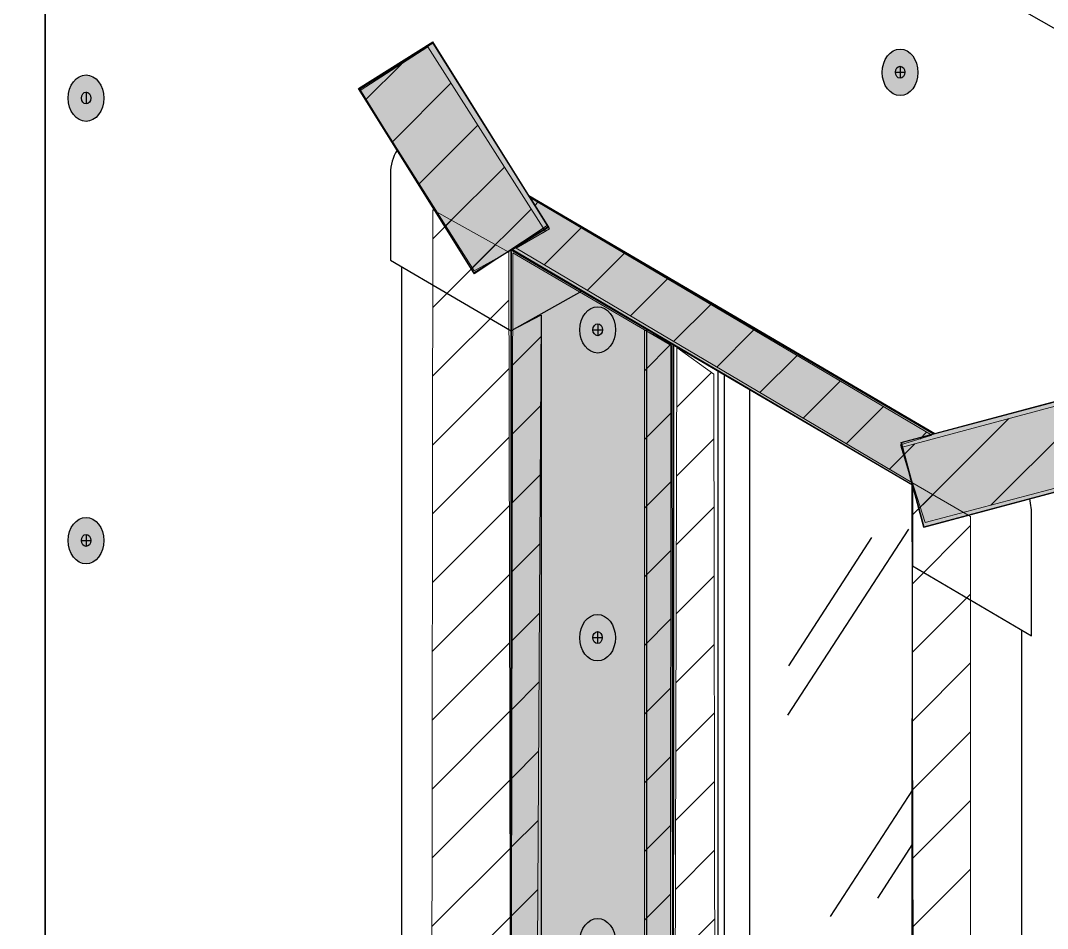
# Model space of a CAD drawing. Extents: x -1328 to 5679, y -4611 to 1603.
# Drawn here: x 2618.7 to 2830, y -2600.3 to -2413.4 of the extents above; entities that cross this region are included whole.
import ezdxf

# ---------------------------------------------------------------- set-up
doc = ezdxf.new("R2010")
doc.units = 0
doc.header["$MEASUREMENT"] = 0
for name, color, linetype, lineweight in [('.ATI-HATCH', 7, 'Continuous', 0), ('G-ANNO-TTLB', 7, 'Continuous', 0), ('Layer 12', 7, 'Continuous', 0), ('TYVEK', 7, 'Continuous', 0)]:
    doc.layers.add(name, color=color, linetype=linetype, lineweight=lineweight)
pattern_1 = [(45, (0, 0), (-7.071067, 7.07107), [])]

# ---------------------------------------------------------------- blocks, each defined once
blk = doc.blocks.new('Block_92')
at = {"layer": 'TYVEK', "true_color": 0x003b71, "transparency": 33554687}
h = blk.add_hatch(color=156, dxfattribs=at)
h.dxf.hatch_style = 2
edge = h.paths.add_edge_path()
edge.add_ellipse((2799.7, -2424.1), major_axis=(0, 4.78), ratio=0.766948, start_angle=0, end_angle=360)
h = blk.add_hatch(color=156, dxfattribs=at)
h.dxf.hatch_style = 2
edge = h.paths.add_edge_path()
edge.add_ellipse((2632.19, -2429.41), major_axis=(0, 4.78), ratio=0.766948, start_angle=0, end_angle=360)
h = blk.add_hatch(color=156, dxfattribs=at)
h.dxf.hatch_style = 2
edge = h.paths.add_edge_path()
edge.add_ellipse((2632.19, -2520.48), major_axis=(0, 4.78), ratio=0.766948, start_angle=0, end_angle=360)
at = {"layer": 'TYVEK', "color": 18, "lineweight": 25, "true_color": 0x080808}
for p, q in [((2799.7, -2422.84), (2799.7, -2425.3)), ((2798.73, -2424.07), (2800.67, -2424.07)), ((2632.19, -2428.14), (2632.19, -2430.61)), ((2631.22, -2520.45), (2633.17, -2520.45)), ((2632.19, -2519.22), (2632.19, -2521.69))]:
    blk.add_line(p, q, dxfattribs=at)
at = {"layer": 'TYVEK', "color": 33, "lineweight": 25, "true_color": 0xcc9966}
for points in [[(2631.68, -2516.06)], [(2628.02, -2520.84)]]:
    blk.add_lwpolyline(points, dxfattribs=at)
at = {"layer": 'TYVEK', "color": 18, "lineweight": 25, "true_color": 0x000000}
for centre in [(2799.7, -2424.1), (2632.19, -2429.41), (2632.19, -2520.48)]:
    blk.add_ellipse(centre, major_axis=(0, 4.78), ratio=0.766948, dxfattribs=at)
at = {"layer": 'TYVEK', "color": 18, "lineweight": 25, "true_color": 0x080808}
for centre in [(2799.7, -2424.07), (2632.19, -2429.38), (2632.19, -2520.45)]:
    blk.add_ellipse(centre, major_axis=(0, 1.23), ratio=0.788846, dxfattribs=at)
blk = doc.blocks.new('Block_209')
at = {"layer": 'TYVEK', "true_color": 0x003b71, "transparency": 33554687}
h = blk.add_hatch(color=156, dxfattribs=at)
h.dxf.hatch_style = 2
edge = h.paths.add_edge_path()
edge.add_ellipse((2737.47, -2477.11), major_axis=(0, 4.78), ratio=0.766948, start_angle=0, end_angle=360)
h = blk.add_hatch(color=156, dxfattribs=at)
h.dxf.hatch_style = 2
edge = h.paths.add_edge_path()
edge.add_ellipse((2737.45, -2540.47), major_axis=(0, 4.78), ratio=0.766948, start_angle=0, end_angle=360)
h = blk.add_hatch(color=156, dxfattribs=at)
h.dxf.hatch_style = 2
edge = h.paths.add_edge_path()
edge.add_ellipse((2737.47, -2603.02), major_axis=(0, 4.78), ratio=0.766948, start_angle=0, end_angle=360)
at = {"layer": 'TYVEK', "color": 18, "lineweight": 25, "true_color": 0x080808}
for p, q in [((2737.47, -2475.84), (2737.47, -2478.31)), ((2736.5, -2477.08), (2738.44, -2477.08)), ((2737.45, -2539.21), (2737.45, -2541.68)), ((2736.48, -2540.44), (2738.43, -2540.44)), ((2736.5, -2602.99), (2738.44, -2602.99)), ((2737.47, -2601.75), (2737.47, -2604.22))]:
    blk.add_line(p, q, dxfattribs=at)
at = {"layer": 'TYVEK', "color": 33, "lineweight": 25, "true_color": 0xcc9966}
for points in [[(2736.96, -2472.69)], [(2733.29, -2477.47)], [(2736.94, -2536.05)], [(2736.96, -2598.6)], [(2733.29, -2603.38)]]:
    blk.add_lwpolyline(points, dxfattribs=at)
at = {"layer": 'TYVEK', "color": 18, "lineweight": 25, "true_color": 0x000000}
for centre in [(2737.47, -2477.11), (2737.45, -2540.47), (2737.47, -2603.02)]:
    blk.add_ellipse(centre, major_axis=(0, 4.78), ratio=0.766948, dxfattribs=at)
at = {"layer": 'TYVEK', "color": 18, "lineweight": 25, "true_color": 0x080808}
for centre in [(2737.47, -2477.08), (2737.45, -2540.44), (2737.47, -2602.99)]:
    blk.add_ellipse(centre, major_axis=(0, 1.23), ratio=0.788846, dxfattribs=at)

msp = doc.modelspace()

# ---------------------------------------------------------------- hatches: boundary and pattern name
at = {"layer": '.ATI-HATCH', "true_color": 0x808080, "transparency": 33554687}
h = msp.add_hatch(color=8, dxfattribs=at)
edge = h.paths.add_edge_path()
edge.add_spline(control_points=[(2703.57, -2418.06), (2703.57, -2418.06), (2688.51, -2427.55), (2688.51, -2427.55), (2688.51, -2427.55), (2712.08, -2465.58), (2712.08, -2465.58), (2712.08, -2465.58), (2727.09, -2455.64), (2727.09, -2455.64), (2727.09, -2455.64), (2703.57, -2418.06), (2703.57, -2418.06)], knot_values=[0, 0, 0, 0, 1, 1, 1, 2, 2, 2, 3, 3, 3, 4, 4, 4, 4], degree=3, periodic=0)
h = msp.add_hatch(color=8, dxfattribs=at)
edge = h.paths.add_edge_path()
edge.add_spline(control_points=[(2723.68, -2449.94), (2723.68, -2449.94), (2727.41, -2455.98), (2727.41, -2455.98), (2727.41, -2455.98), (2719.92, -2460.59), (2719.92, -2460.59), (2719.92, -2460.59), (2802.11, -2508.91), (2802.11, -2508.91), (2802.11, -2508.91), (2799.93, -2500.29), (2799.93, -2500.29), (2799.93, -2500.29), (2806.54, -2498.53), (2806.54, -2498.53), (2806.54, -2498.53), (2723.68, -2449.94), (2723.68, -2449.94)], knot_values=[0, 0, 0, 0, 1, 1, 1, 2, 2, 2, 3, 3, 3, 4, 4, 4, 5, 5, 5, 6, 6, 6, 6], degree=3, periodic=0)
h = msp.add_hatch(color=8, dxfattribs=at)
edge = h.paths.add_edge_path()
edge.add_spline(control_points=[(2799.93, -2500.29), (2799.93, -2500.29), (2804.56, -2517.69), (2804.56, -2517.69), (2804.56, -2517.69), (2841.79, -2507.77), (2841.79, -2507.77), (2841.79, -2507.77), (2837.16, -2490.37), (2837.16, -2490.37), (2837.16, -2490.37), (2799.93, -2500.29), (2799.93, -2500.29)], knot_values=[0, 0, 0, 0, 1, 1, 1, 2, 2, 2, 3, 3, 3, 4, 4, 4, 4], degree=3, periodic=0)
at = {"layer": 'G-ANNO-TTLB', "true_color": 0xff00ff, "transparency": 33554687}
h = msp.add_hatch(color=6, dxfattribs=at)
edge = h.paths.add_edge_path()
edge.add_spline(control_points=[(5053.44, -3461.41), (5053.44, -3461.41), (2123.92, -3461.41), (2123.92, -3461.41), (2123.92, -3461.41), (2123.92, -1004.41), (2123.92, -1004.41), (2123.92, -1004.41), (5053.44, -1004.41), (5053.44, -1004.41), (5053.44, -1004.41), (5053.44, -3461.41), (5053.44, -3461.41)], knot_values=[0, 0, 0, 0, 1, 1, 1, 2, 2, 2, 3, 3, 3, 4, 4, 4, 4], degree=3, periodic=0)
edge = h.paths.add_edge_path()
edge.add_spline(control_points=[(2132.92, -1013.41), (2132.92, -1013.41), (2132.92, -3452.41), (2132.92, -3452.41), (2132.92, -3452.41), (5044.44, -3452.41), (5044.44, -3452.41), (5044.44, -3452.41), (5044.44, -1013.41), (5044.44, -1013.41), (5044.44, -1013.41), (2132.92, -1013.41), (2132.92, -1013.41)], knot_values=[0, 0, 0, 0, 1, 1, 1, 2, 2, 2, 3, 3, 3, 4, 4, 4, 4], degree=3, periodic=0)
edge.add_line((2132.92, -1013.41), (2132.92, -1013.41))
at = {"layer": 'Layer 12', "true_color": 0x000000, "transparency": 33554687}
h = msp.add_hatch(dxfattribs=at)
h.set_pattern_fill('_U', color=18, scale=10, angle=45, style=2, pattern_type=0)
h.set_pattern_definition(pattern_1)
h.paths.add_polyline_path([(2712.04, -2464.95), (2688.57, -2427.84), (2702.54, -2418.87), (2726.71, -2456.83)])
h = msp.add_hatch(dxfattribs=at)
h.set_pattern_fill('_U', color=18, scale=10, angle=45, style=2, pattern_type=0)
h.set_pattern_definition(pattern_1)
h.paths.add_polyline_path([(2720.71, -2460.3), (2727.59, -2456.28), (2723.68, -2449.94), (2806.26, -2498.81), (2799.78, -2500.75), (2802.11, -2508.52)])
h = msp.add_hatch(dxfattribs=at)
h.set_pattern_fill('_U', color=18, scale=10, angle=45, style=2, pattern_type=0)
h.set_pattern_definition(pattern_1)
h.paths.add_polyline_path([(2719.5, -2632.18), (2703.34, -2623.09), (2703.55, -2452.37), (2719.18, -2461.11)])
at = {"layer": 'Layer 12', "true_color": 0x848484, "transparency": 33554457}
h = msp.add_hatch(color=252, dxfattribs=at)
h.dxf.hatch_style = 2
h.paths.add_polyline_path([(2752.85, -2613.82), (2752.76, -2480.37), (2720.02, -2461.24), (2719.66, -2632.49)])
at = {"layer": 'Layer 12', "true_color": 0x000000, "transparency": 33554687}
h = msp.add_hatch(dxfattribs=at)
h.set_pattern_fill('_U', color=18, scale=10, angle=45, style=2, pattern_type=0)
h.set_pattern_definition(pattern_1)
h.paths.add_polyline_path([(2724.92, -2628.37), (2719.61, -2631.49), (2719.68, -2477.31), (2725.85, -2474.05)])
h = msp.add_hatch(dxfattribs=at)
h.set_pattern_fill('_U', color=18, scale=10, angle=45, style=2, pattern_type=0)
h.set_pattern_definition(pattern_1)
h.paths.add_polyline_path([(2752.43, -2612.88), (2747.12, -2615.99), (2747.08, -2477.07), (2752.53, -2480.03)])
h = msp.add_hatch(dxfattribs=at)
h.set_pattern_fill('_U', color=18, scale=10, angle=45, style=2, pattern_type=0)
h.set_pattern_definition(pattern_1)
h.paths.add_polyline_path([(2761.58, -2618.5), (2753.4, -2613.46), (2753.76, -2480.71), (2761.35, -2486.23)])
h = msp.add_hatch(dxfattribs=at)
h.set_pattern_fill('_U', color=18, scale=10, angle=45, style=2, pattern_type=0)
h.set_pattern_definition(pattern_1)
h.paths.add_polyline_path([(2841.2, -2507.14), (2804.89, -2516.76), (2799.92, -2501.33), (2837.25, -2491.29)])
h = msp.add_hatch(dxfattribs=at)
h.set_pattern_fill('_U', color=18, scale=10, angle=45, style=2, pattern_type=0)
h.set_pattern_definition(pattern_1)
h.paths.add_polyline_path([(2802.62, -2680.18), (2814.2, -2686.66), (2814.2, -2515.54), (2802.11, -2508.52)])

# ---------------------------------------------------------------- linework, layer by layer
at = {"layer": '.ATI-HATCH'}
for points, knots in [([(2703.57, -2418.06), (2703.57, -2418.06), (2688.51, -2427.55), (2688.51, -2427.55), (2688.51, -2427.55), (2712.08, -2465.58), (2712.08, -2465.58), (2712.08, -2465.58), (2727.09, -2455.64), (2727.09, -2455.64), (2727.09, -2455.64), (2703.57, -2418.06), (2703.57, -2418.06)], [0, 0, 0, 0, 1, 1, 1, 2, 2, 2, 3, 3, 3, 4, 4, 4, 4]), ([(2723.68, -2449.94), (2723.68, -2449.94), (2727.41, -2455.98), (2727.41, -2455.98), (2727.41, -2455.98), (2719.92, -2460.59), (2719.92, -2460.59), (2719.92, -2460.59), (2802.11, -2508.91), (2802.11, -2508.91), (2802.11, -2508.91), (2799.93, -2500.29), (2799.93, -2500.29), (2799.93, -2500.29), (2806.54, -2498.53), (2806.54, -2498.53), (2806.54, -2498.53), (2723.68, -2449.94), (2723.68, -2449.94)], [0, 0, 0, 0, 1, 1, 1, 2, 2, 2, 3, 3, 3, 4, 4, 4, 5, 5, 5, 6, 6, 6, 6]), ([(2799.93, -2500.29), (2799.93, -2500.29), (2804.56, -2517.69), (2804.56, -2517.69), (2804.56, -2517.69), (2841.79, -2507.77), (2841.79, -2507.77), (2841.79, -2507.77), (2837.16, -2490.37), (2837.16, -2490.37), (2837.16, -2490.37), (2799.93, -2500.29), (2799.93, -2500.29)], [0, 0, 0, 0, 1, 1, 1, 2, 2, 2, 3, 3, 3, 4, 4, 4, 4])]:
    msp.add_open_spline(points, degree=3, knots=knots, dxfattribs=at)
at = {"layer": 'G-ANNO-TTLB'}
for points in [[(5053.44, -3461.41), (5053.44, -3461.41), (2123.92, -3461.41), (2123.92, -3461.41), (2123.92, -3461.41), (2123.92, -1004.41), (2123.92, -1004.41), (2123.92, -1004.41), (5053.44, -1004.41), (5053.44, -1004.41), (5053.44, -1004.41), (5053.44, -3461.41), (5053.44, -3461.41)], [(2132.92, -1013.41), (2132.92, -1013.41), (2132.92, -3452.41), (2132.92, -3452.41), (2132.92, -3452.41), (5044.44, -3452.41), (5044.44, -3452.41), (5044.44, -3452.41), (5044.44, -1013.41), (5044.44, -1013.41), (5044.44, -1013.41), (2132.92, -1013.41), (2132.92, -1013.41)]]:
    msp.add_open_spline(points, degree=3, knots=[0, 0, 0, 0, 1, 1, 1, 2, 2, 2, 3, 3, 3, 4, 4, 4, 4], dxfattribs=at)
at = {"layer": 'Layer 12'}
for points in [[(2712.04, -2464.95), (2688.57, -2427.84), (2702.54, -2418.87), (2726.71, -2456.83)], [(2720.71, -2460.3), (2727.59, -2456.28), (2723.68, -2449.94), (2806.26, -2498.81), (2799.78, -2500.75), (2802.11, -2508.52)], [(2719.5, -2632.18), (2703.34, -2623.09), (2703.55, -2452.37), (2719.18, -2461.11)], [(2752.85, -2613.82), (2752.76, -2480.37), (2720.02, -2461.24), (2719.66, -2632.49)], [(2724.92, -2628.37), (2719.61, -2631.49), (2719.68, -2477.31), (2725.85, -2474.05)], [(2752.43, -2612.88), (2747.12, -2615.99), (2747.08, -2477.07), (2752.53, -2480.03)], [(2761.58, -2618.5), (2753.4, -2613.46), (2753.76, -2480.71), (2761.35, -2486.23)], [(2841.2, -2507.14), (2804.89, -2516.76), (2799.92, -2501.33), (2837.25, -2491.29)], [(2802.62, -2680.18), (2814.2, -2686.66), (2814.2, -2515.54), (2802.11, -2508.52)]]:
    msp.add_lwpolyline(points, close=True, dxfattribs=at)
at = {"layer": 'TYVEK', "color": 2, "lineweight": 25, "true_color": 0xffff00}
for p, q in [((2623.69, -2296.43), (2623.69, -2418.07)), ((2892.52, -2449.94), (2623.69, -2296.43)), ((2623.69, -2418.07), (2623.69, -2718.73))]:
    msp.add_line(p, q, dxfattribs=at)
at = {"layer": 'TYVEK', "color": 18, "lineweight": 25, "true_color": 0x000000}
for p, q in [((2892.52, -2449.94), (2623.69, -2296.43)), ((2623.79, -2296.28), (2623.79, -2718.52)), ((2688.28, -2427.4), (2703.55, -2417.85)), ((2727.28, -2455.82), (2703.55, -2417.85)), ((2727.28, -2455.82), (2703.55, -2417.85)), ((2712.02, -2465.36), (2688.28, -2427.4)), ((2723.31, -2449.47), (2806.88, -2498.44)), ((2712.02, -2465.36), (2727.28, -2455.82)), ((2719.56, -2460.53), (2802.24, -2508.99)), ((2719.56, -2460.53), (2802.24, -2508.99)), ((2719.65, -2632.2), (2719.65, -2460.59)), ((2753.05, -2585.11), (2753.05, -2480.16)), ((2753.05, -2585.11), (2753.05, -2480.16)), ((2799.92, -2500.29), (2837.16, -2490.37)), ((2799.92, -2500.29), (2804.56, -2517.69)), ((2804.56, -2517.69), (2841.8, -2507.77)), ((2802.19, -2679.95), (2802.24, -2508.99)), ((2802.19, -2652.25), (2802.24, -2508.99))]:
    msp.add_line(p, q, dxfattribs=at)
at = {"layer": 'TYVEK', "color": 4, "lineweight": 25, "true_color": 0x00ffff}
for p, q in [((2719.65, -2461.04), (2719.65, -2632)), ((2694.82, -2462.74), (2719.68, -2477.31)), ((2697.16, -2634.6), (2697.16, -2464.11)), ((2734.21, -2469.12), (2719.68, -2477.31)), ((2725.85, -2474.05), (2725.85, -2628.05)), ((2747.51, -2477.09), (2747.53, -2616.09)), ((2753.05, -2480.16), (2753.06, -2585.12)), ((2802.19, -2679.95), (2802.24, -2508.99)), ((2802.23, -2525.69), (2826.76, -2540.06)), ((2824.68, -2538.84), (2824.68, -2687.58)), ((2753.06, -2613.2), (2753.06, -2585.12))]:
    msp.add_line(p, q, dxfattribs=at)
at = {"layer": 'TYVEK', "color": 3, "lineweight": 25, "true_color": 0x00ff00}
for p, q in [((2762.27, -2606.44), (2762.27, -2485.57)), ((2763.56, -2605.35), (2763.56, -2486.32)), ((2768.77, -2602.75), (2768.77, -2489.38))]:
    msp.add_line(p, q, dxfattribs=at)
at = {"layer": 'TYVEK', "color": 1, "lineweight": 25, "true_color": 0xff0000}
msp.add_line((2826.76, -2540.06), (2826.76, -2514.39), dxfattribs=at)
at = {"layer": 'TYVEK', "color": 252, "lineweight": 25, "true_color": 0x848484}
for p, q in [((2801.43, -2518.09), (2776.55, -2556.39)), ((2793.84, -2519.85), (2776.73, -2546.27)), ((2802.22, -2571.79), (2785.28, -2597.88)), ((2802.22, -2582.92), (2795.02, -2594.04))]:
    msp.add_line(p, q, dxfattribs=at)
at = {"layer": 'TYVEK', "color": 4, "lineweight": 25, "true_color": 0x00ffff}
msp.add_lwpolyline([(2719.65, -2477.29), (2719.65, -2460.59), (2802.24, -2508.99), (2802.23, -2525.69)], dxfattribs=at)
at = {"layer": 'TYVEK', "color": 18, "lineweight": 25, "true_color": 0x000000}
msp.add_lwpolyline([(2837.16, -2490.37), (2841.8, -2507.77), (2804.56, -2517.69), (2799.92, -2500.29)], close=True, dxfattribs=at)
at = {"layer": 'TYVEK', "color": 4, "lineweight": 25, "true_color": 0x00ffff}
for points in [[(2696.22, -2440.09), (2695.31, -2441.53), (2694.82, -2443.2), (2694.82, -2444.9), (2694.82, -2444.9), (2694.82, -2462.74), (2694.82, -2462.74)], [(2826.76, -2540.06), (2826.76, -2540.06), (2826.76, -2515.5), (2826.76, -2515.5), (2826.76, -2514.28), (2826.64, -2513.06), (2826.39, -2511.87)]]:
    msp.add_open_spline(points, degree=3, knots=[0, 0, 0, 0, 1, 1, 1, 2, 2, 2, 2], dxfattribs=at)

# ---------------------------------------------------------------- block references
at = {"layer": 'TYVEK'}
for name in ['Block_92', 'Block_209']:
    msp.add_blockref(name, (0, 0), dxfattribs=at)

doc.saveas('drawing.dxf')
